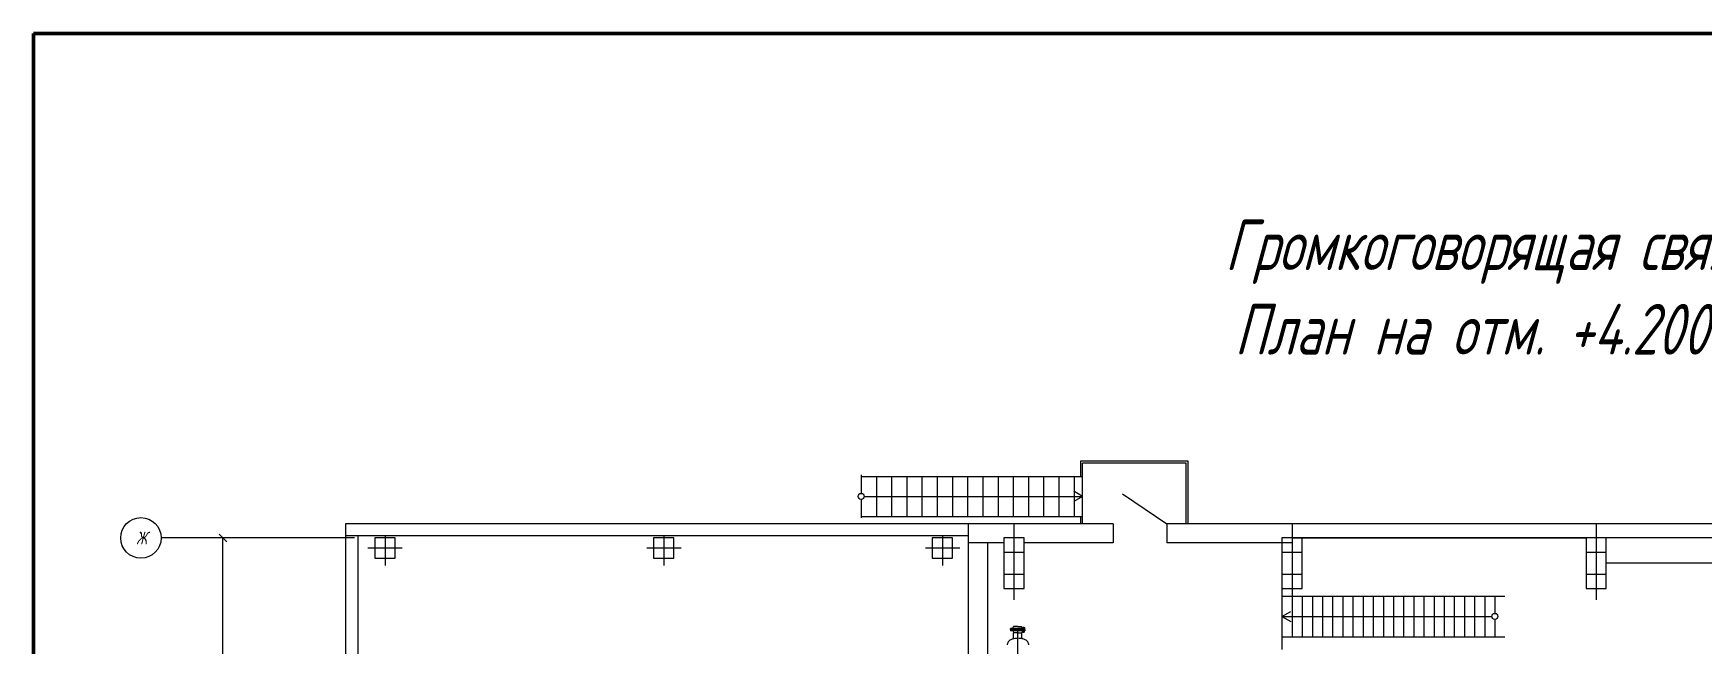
# Model space of a CAD drawing. Header units: millimetres. Extents: x 1337 to 8186, y 1899 to 5236.
# Drawn here: x 5578.6 to 6056.6, y 2763.6 to 2938.5 of the extents above; entities that cross this region are included whole.
import ezdxf

# ---------------------------------------------------------------- set-up
doc = ezdxf.new("R2010")
doc.units = ezdxf.units.MM
for name, color, linetype, lineweight in [('Линия связи (Вновь)', 3, 'Continuous', 60), ('Строительный', 251, 'Continuous', 13), ('Текст', 2, 'Continuous', 25), ('Формат - толстая линия', 7, 'Continuous', 50)]:
    doc.layers.add(name, color=color, linetype=linetype, lineweight=lineweight)
doc.styles.add('Simplex', font='simplex.shx', dxfattribs={"width": 0.7, "oblique": 15})

# ---------------------------------------------------------------- blocks, each defined once
blk = doc.blocks.new('A$C0AA457AC')
at = {"layer": 'Строительный', "ltscale": 100}
for p, q in [((210.62, 377.82), (189.42, 377.82)), ((189.42, 377.82), (189.42, 374.78)), ((210.22, 377.42), (189.82, 377.42)), ((189.82, 365.44), (189.82, 377.42)), ((210.22, 365.44), (210.22, 377.42)), ((210.62, 365.44), (210.62, 377.82)), ((146.12, 375.08), (146.12, 371.44)), ((146.12, 374.78), (189.82, 374.78)), ((149.12, 374.78), (149.12, 366.88)), ((152.12, 374.78), (152.12, 366.88)), ((155.12, 374.78), (155.12, 366.88)), ((158.12, 374.78), (158.12, 366.88)), ((161.12, 374.78), (161.12, 366.88)), ((164.12, 374.78), (164.12, 366.88)), ((167.12, 374.78), (167.12, 366.88)), ((170.12, 374.78), (170.12, 366.88)), ((173.12, 374.78), (173.12, 366.88)), ((176.12, 374.78), (176.12, 366.88)), ((179.12, 374.78), (179.12, 366.88)), ((182.12, 374.78), (182.12, 366.88)), ((185.12, 374.78), (185.12, 366.88)), ((188.12, 374.78), (188.12, 366.88)), ((146.12, 370.24), (146.12, 366.58)), ((146.72, 370.84), (189.82, 370.84)), ((189.82, 370.84), (188.09, 371.84)), ((189.82, 370.84), (188.09, 369.84)), ((197.66, 371.34), (206.46, 365.44)), ((44.36, 365.44), (44.36, 261.04)), ((142.46, 365.44), (44.36, 365.44)), ((195.86, 365.44), (142.46, 365.44)), ((146.12, 366.88), (189.82, 366.88)), ((167.26, 365.44), (167.26, 183.64)), ((176.26, 365.45), (176.26, 350.39)), ((189.42, 366.88), (189.42, 365.44)), ((195.86, 365.44), (195.86, 361.64)), ((231.16, 365.44), (206.46, 365.44)), ((206.46, 365.44), (206.46, 361.64)), ((360.86, 365.45), (231.16, 365.44)), ((231.16, 365.45), (231.16, 350.39)), ((291.16, 365.45), (291.16, 350.39)), ((46.16, 362.64), (8, 362.64)), ((20.93, 361.89), (19.43, 363.39)), ((19.88, 362.64), (19.68, 362.64)), ((20.18, 302.64), (20.18, 362.64)), ((167.16, 363.04), (44.36, 363.04)), ((46.76, 363.04), (46.76, 303.89)), ((54.16, 362.63), (50.16, 362.63)), ((50.16, 362.63), (50.16, 358.63)), ((52.16, 363.04), (52.16, 357.22)), ((54.16, 358.63), (54.16, 362.63)), ((109.16, 362.63), (105.16, 362.63)), ((105.16, 362.63), (105.16, 358.63)), ((107.16, 363.04), (107.16, 357.22)), ((109.16, 358.63), (109.16, 362.63)), ((164.16, 362.63), (160.16, 362.63)), ((160.16, 362.63), (160.16, 358.63)), ((162.16, 363.04), (162.16, 357.22)), ((164.16, 358.63), (164.16, 362.63)), ((178.26, 362.64), (174.26, 362.64)), ((174.26, 362.64), (174.26, 352.64)), ((178.26, 352.64), (178.26, 362.64)), ((233.16, 362.64), (229.16, 362.64)), ((229.16, 362.64), (229.16, 352.64)), ((229.16, 362.64), (229.16, 340.64)), ((238.54, 362.64), (231.16, 362.64)), ((231.16, 362.64), (289.16, 362.64)), ((353.16, 362.64), (231.16, 362.64)), ((233.16, 352.64), (233.16, 362.64)), ((293.16, 362.64), (289.16, 362.64)), ((289.16, 362.64), (289.16, 352.64)), ((293.16, 352.64), (293.16, 362.64)), ((55.57, 360.63), (48.79, 360.63)), ((110.57, 360.63), (103.79, 360.63)), ((165.57, 360.63), (158.79, 360.63)), ((174.26, 361.64), (167.26, 361.64)), ((171.06, 361.64), (171.06, 183.64)), ((174.26, 359.82), (178.26, 359.82)), ((195.86, 361.64), (178.26, 361.64)), ((231.16, 361.64), (206.46, 361.64)), ((229.16, 359.82), (233.16, 359.82)), ((289.16, 359.82), (293.16, 359.82)), ((50.16, 358.63), (54.16, 358.63)), ((105.16, 358.63), (109.16, 358.63)), ((160.16, 358.63), (164.16, 358.63)), ((349.16, 357.64), (293.16, 357.64)), ((174.26, 355.47), (178.26, 355.47)), ((174.26, 352.64), (178.26, 352.64)), ((229.16, 355.47), (233.16, 355.47)), ((229.16, 352.64), (233.16, 352.64)), ((289.16, 355.47), (293.16, 355.47)), ((289.16, 352.64), (293.16, 352.64)), ((229.16, 351.14), (273.16, 351.14)), ((229.16, 351.14), (229.16, 343.14)), ((231.16, 351.14), (231.16, 343.14)), ((233.16, 351.14), (233.16, 343.14)), ((235.16, 351.14), (235.16, 343.14)), ((237.16, 351.14), (237.16, 343.14)), ((239.16, 351.14), (239.16, 343.14)), ((241.16, 351.14), (241.16, 343.14)), ((243.16, 351.14), (243.16, 343.14)), ((245.16, 351.14), (245.16, 343.14)), ((247.16, 351.14), (247.16, 343.14)), ((249.16, 351.14), (249.16, 343.14)), ((251.16, 351.14), (251.16, 343.14)), ((253.16, 351.14), (253.16, 343.14)), ((255.16, 351.14), (255.16, 343.14)), ((257.16, 351.14), (257.16, 343.14)), ((259.16, 351.14), (259.16, 343.14)), ((261.16, 351.14), (261.16, 343.14)), ((263.16, 351.14), (263.16, 343.14)), ((265.16, 351.14), (265.16, 343.14)), ((267.16, 351.14), (267.16, 343.14)), ((269.16, 351.14), (269.16, 343.14)), ((271.16, 351.14), (271.16, 347.74)), ((229.16, 347.14), (230.9, 348.14)), ((229.16, 347.14), (270.56, 347.14)), ((229.16, 347.14), (230.9, 346.14)), ((271.16, 346.54), (271.16, 343.14)), ((175.61, 344.56), (175.61, 344.75)), ((177.96, 344.75), (175.61, 344.75)), ((178.1, 344.56), (175.61, 344.56)), ((176.1, 344.5), (175.61, 344.5)), ((175.61, 344.5), (175.61, 344.31)), ((177.96, 344.31), (175.61, 344.31)), ((175.81, 344.52), (175.81, 344.81)), ((175.81, 344.55), (175.81, 344.26)), ((175.95, 344.53), (175.92, 344.56)), ((176.1, 344.53), (175.95, 344.53)), ((175.99, 344.53), (175.99, 344.5)), ((176.1, 344.53), (176.1, 344.5)), ((178.03, 344.53), (176.1, 344.53)), ((178.03, 344.5), (176.1, 344.5)), ((176.12, 344.8), (176.2, 345.13)), ((176.12, 344.27), (176.2, 343.93)), ((177.01, 345.13), (176.2, 345.13)), ((177.01, 343.93), (176.2, 343.93)), ((176.21, 342.73), (176.21, 343.93)), ((177.01, 345.13), (177.81, 345.13)), ((177.01, 343.93), (177.81, 343.93)), ((177.06, 315.97), (177.06, 344.53)), ((177.8, 342.76), (177.8, 343.93)), ((177.9, 344.8), (177.81, 345.13)), ((177.9, 344.27), (177.81, 343.93)), ((177.92, 344.53), (177.92, 344.5)), ((178.41, 344.75), (177.96, 344.75)), ((178.41, 344.31), (177.96, 344.31)), ((178.03, 344.53), (178.03, 344.5)), ((178.07, 344.53), (178.03, 344.53)), ((178.31, 344.5), (178.03, 344.5)), ((178.04, 344.75), (178.04, 344.95)), ((178.04, 344.95), (178.38, 344.95)), ((178.04, 344.31), (178.04, 344.11)), ((178.04, 344.11), (178.38, 344.11)), ((178.07, 344.53), (178.1, 344.56)), ((178.31, 344.56), (178.1, 344.56)), ((178.11, 345.01), (178.13, 345.03)), ((178.11, 345.01), (178.11, 344.95)), ((178.11, 345.01), (178.31, 345.01)), ((178.11, 344.56), (178.11, 344.53)), ((178.11, 344.5), (178.11, 344.53)), ((178.11, 344.06), (178.11, 344.11)), ((178.11, 344.06), (178.13, 344.03)), ((178.11, 344.06), (178.31, 344.06)), ((178.12, 344.95), (178.12, 344.75)), ((178.12, 344.11), (178.12, 344.31)), ((178.13, 345.03), (178.13, 344.95)), ((178.13, 345.03), (178.28, 345.03)), ((178.13, 344.03), (178.13, 344.11)), ((178.13, 344.03), (178.28, 344.03)), ((178.21, 344), (178.21, 345.09)), ((178.28, 345.03), (178.31, 345.01)), ((178.28, 345.03), (178.28, 344.95)), ((178.28, 344.03), (178.28, 344.11)), ((178.28, 344.03), (178.31, 344.06)), ((178.3, 344.95), (178.3, 344.75)), ((178.3, 344.11), (178.3, 344.31)), ((178.31, 345.01), (178.31, 344.95)), ((178.31, 344.56), (178.31, 344.53)), ((178.41, 344.56), (178.31, 344.56)), ((178.31, 344.5), (178.31, 344.53)), ((178.41, 344.5), (178.31, 344.5)), ((178.31, 344.06), (178.31, 344.11)), ((178.38, 344.95), (178.38, 344.75)), ((178.38, 344.11), (178.38, 344.31)), ((178.41, 344.56), (178.41, 344.75)), ((178.41, 344.5), (178.41, 344.31)), ((229.16, 343.14), (273.16, 343.14)), ((175, 341.51), (175, 341.76)), ((179.12, 341.76), (179.12, 341.51))]:
    blk.add_line(p, q, dxfattribs=at)
for centre, radius in [((146.12, 370.84), 0.6), ((4, 362.64), 4), ((271.16, 347.14), 0.6)]:
    blk.add_circle(centre, radius, dxfattribs=at)
for centre, radius, start, end in [((176.29, 341.19), 1.5, 116.5651, 140.3607), ((176.76, 340.26), 2.54, 101.7009, 116.5651), ((176.06, 344.81), 0.06, 270, 345.9638), ((176.06, 344.25), 0.06, 14.0362, 90), ((177.06, 338.77), 4.05, 90, 101.7009), ((177.06, 338.77), 4.05, 78.2991, 90), ((177.37, 340.26), 2.54, 63.4349, 78.2991), ((177.96, 344.81), 0.06, 194.0362, 270), ((177.96, 344.25), 0.06, 90, 165.9638), ((177.84, 341.19), 1.5, 39.6393, 63.4349), ((175.59, 341.76), 0.591, 140.3607, 180), ((178.53, 341.76), 0.591, 0, 39.6393)]:
    blk.add_arc(centre, radius, start, end, dxfattribs=at)
at = {"layer": 'Строительный', "ltscale": 100, "style": 'Simplex', "oblique": 15, "width": 0.7}
blk.add_text('Ж', height=2.5, dxfattribs=at).set_placement((3.06, 361.37))

msp = doc.modelspace()

# ---------------------------------------------------------------- linework, layer by layer
at = {"layer": 'Формат - толстая линия'}
msp.add_lwpolyline([(5578.56, 2938.53), (6585.62, 2938.53), (6585.62, 2206.82), (5578.56, 2206.82)], close=True, dxfattribs=at)

# ---------------------------------------------------------------- block references
at = {"layer": 'Линия связи (Вновь)', "xscale": 1.452, "yscale": 1.452, "zscale": 1.452}
msp.add_blockref('A$C0AA457AC', (5603.59, 2267.33), dxfattribs=at)

# ---------------------------------------------------------------- texts
at = {"layer": 'Текст', "ltscale": 100, "insert": (5521.58, 2885.17), "char_height": 14.52, "width": 1940.8502, "attachment_point": 1, "style": 'Simplex'}
msp.add_mtext('\\pi398.39;Громкоговорящая связь.Зд 2227\\P\\pi401.12;План на отм. +4.200', dxfattribs=at)

doc.saveas('drawing.dxf')
